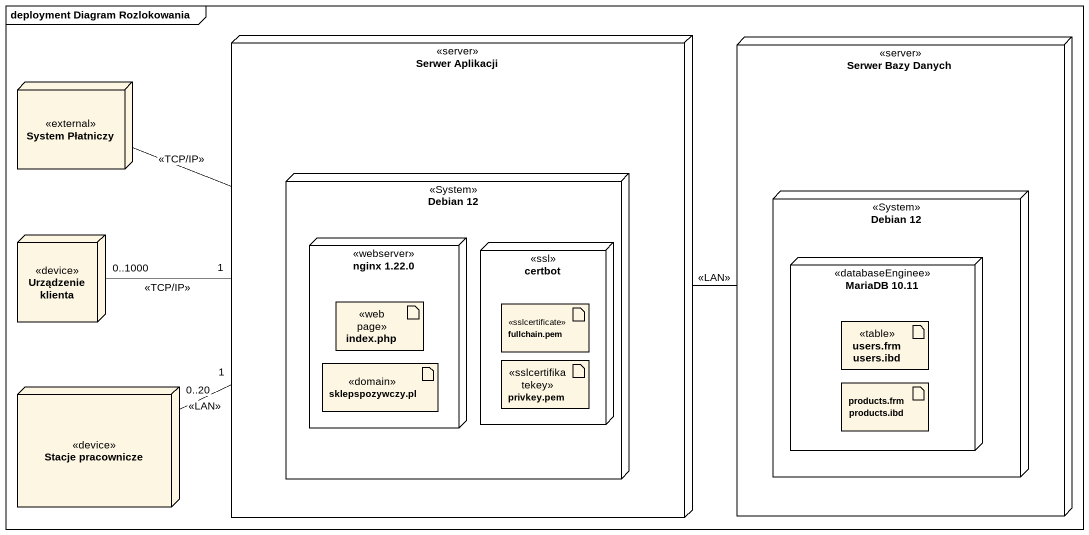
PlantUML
@startuml
mainframe deployment Diagram Rozlokowania
node "Serwer Aplikacji" as Serwer_Aplikacji <<server>> {
  node "Debian 12" as Debian_12 <<System>> {
    node "nginx 1.22.0" as nginx_1_22_0 <<webserver>> {
      artifact "index.php" as index_php <<web page>>
      artifact "sklepspozywczy.pl" as sklepspozywczy_pl <<domain>>
    }
    node certbot <<ssl>> {
      artifact "fullchain.pem" as fullchain_pem <<sslcertificate>>
      artifact "privkey.pem" as privkey_pem <<sslcertifikatekey>>
    }
  }
}
node "Serwer Bazy Danych" as Serwer_Bazy_Danych <<server>> {
  node "Debian 12" as Debian_12_2 <<System>> {
    node "MariaDB 10.11" as MariaDB_10_11 <<databaseEnginee>> {
      artifact "users.frm users.ibd" as users_frm_users_ibd <<table>>
      artifact "products.frm products.ibd" as products_frm_products_ibd
    }
  }
}
node "System Płatniczy" as System_Płatniczy <<external>>
node "Urządzenie klienta" as Urządzenie_klienta <<device>>
node "Stacje pracownicze" as Stacje_pracownicze <<device>>
Serwer_Aplikacji -right- Serwer_Bazy_Danych : <<LAN>>
System_Płatniczy -right- Serwer_Aplikacji : <<TCP/IP>>
Urządzenie_klienta "0..1000" -right- "1" Serwer_Aplikacji : <<TCP/IP>>
Stacje_pracownicze "0..20" -right- "1" Serwer_Aplikacji : <<LAN>>
@enduml
